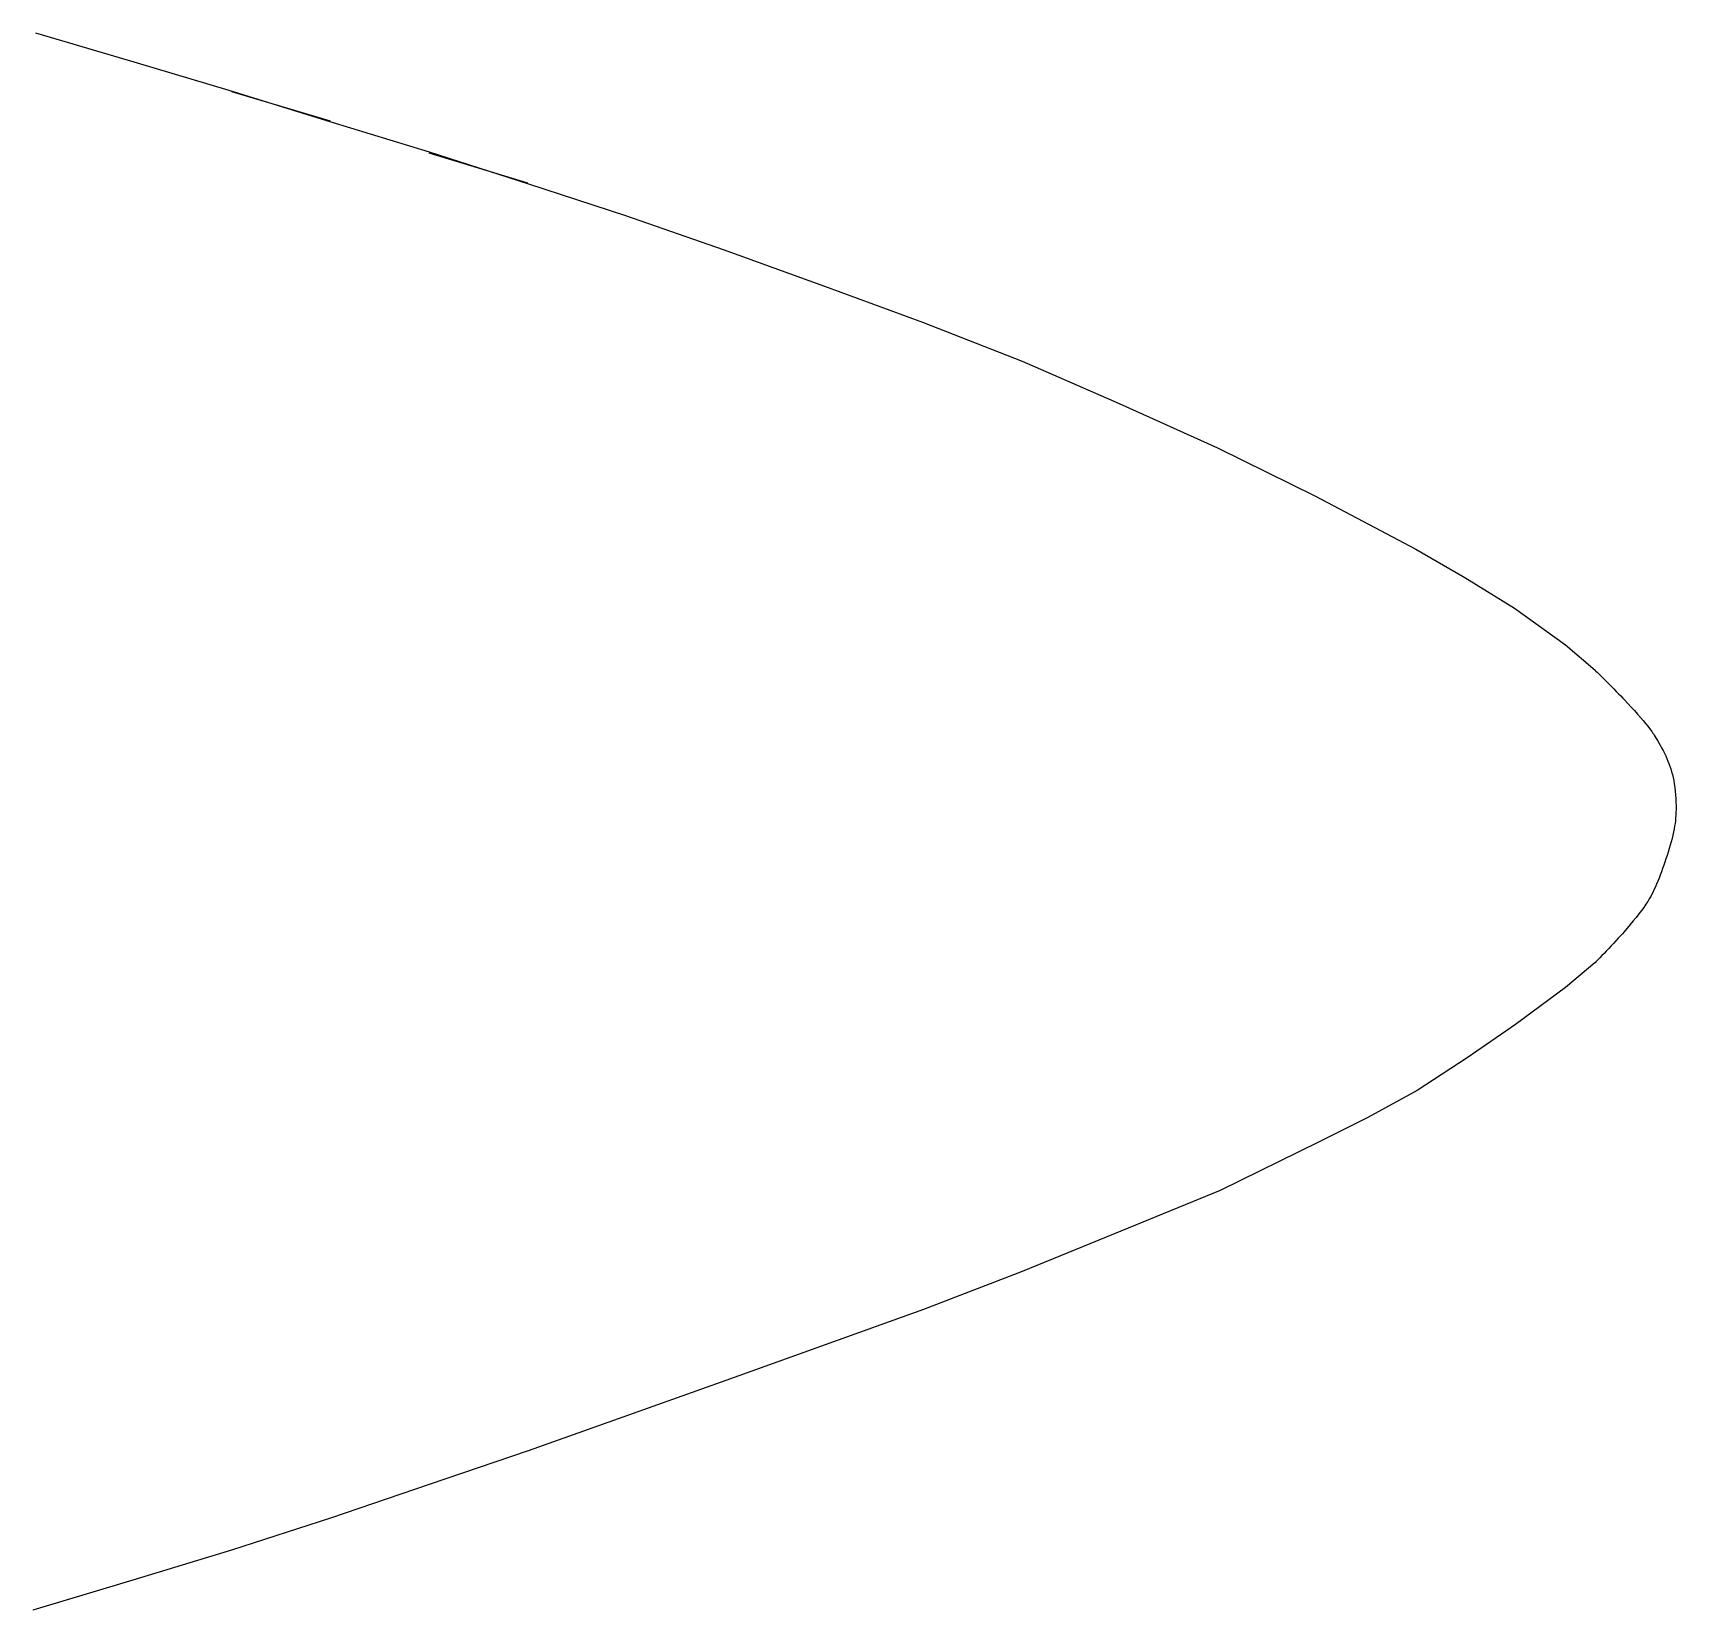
# Model space of a CAD drawing. Extents: x 0 to 166, y 75 to 234.
import ezdxf

# ---------------------------------------------------------------- set-up
doc = ezdxf.new("R2010")
doc.units = 0
doc.layers.add('Ebene_2', color=7, linetype='CONTINUOUS')

msp = doc.modelspace()

# ---------------------------------------------------------------- linework, layer by layer
at = {"layer": 'Ebene_2', "color": 7}
for p, q in [((0.17818, 234.306286), (10.120606, 231.38414)), ((10.120606, 231.38414), (19.742309, 228.497628)), ((19.742309, 228.497628), (30.058913, 225.308212)), ((20.027397, 228.355086), (30.00546, 225.397301)), ((30.058913, 225.308212), (40.036976, 222.279158)), ((39.98352, 222.154432), (49.961583, 219.125378)), ((40.036976, 222.279158), (50.068491, 219.018469)), ((50.068491, 219.018469), (59.886192, 215.829053)), ((59.886192, 215.829053), (69.775166, 212.372367)), ((69.775166, 212.372367), (80.038315, 208.648411)), ((80.038315, 208.648411), (89.945106, 205.013547)), ((89.945106, 205.013547), (100.047893, 201.057957)), ((100.047893, 201.057957), (109.865592, 196.781644)), ((109.865592, 196.781644), (119.825838, 192.309334)), ((119.825838, 192.309334), (129.732631, 187.409394)), ((129.732631, 187.409394), (139.888869, 182.046184)), ((139.888869, 182.046184), (144.860083, 179.177491)), ((144.860083, 179.177491), (149.866931, 176.059348)), ((149.866931, 176.059348), (155.034144, 172.353208)), ((155.034144, 172.353208), (158.027562, 169.787422)), ((158.009745, 140.15614), (155.034144, 137.679443)), ((155.034144, 137.679443), (149.991659, 133.91985)), ((149.991659, 133.91985), (145.073901, 130.552256)), ((145.073901, 130.552256), (140.031414, 127.255932)), ((140.031414, 127.255932), (135.024566, 124.494147)), ((135.024566, 124.494147), (130.053354, 122.01745)), ((130.053354, 122.01745), (120.075291, 117.135324)), ((120.075291, 117.135324), (110.025956, 113.001556)), ((110.025956, 113.001556), (100.030077, 108.921241)), ((100.030077, 108.921241), (90.069831, 105.07256)), ((90.069831, 105.07256), (80.109588, 101.508968)), ((80.109588, 101.508968), (70.042433, 97.874101)), ((70.042433, 97.874101), (60.206915, 94.381779)), ((60.206915, 94.381779), (50.032855, 90.764731)), ((50.032855, 90.764731), (40.019156, 87.343681)), ((40.019156, 87.343681), (30.023277, 83.958268)), ((30.023277, 83.958268), (20.027397, 80.697579)), ((20.027397, 80.697579), (10.013698, 77.668525)), ((10.013698, 77.668525), (-0.08909, 74.63947)), ((-0.08909, 74.63947), (-0.08909, 74.63947))]:
    msp.add_line(p, q, dxfattribs=at)
for points in [[(158.027562, 169.787422), (158.027562, 169.787422), (160.135288, 167.72346), (161.020983, 166.776187)], [(161.020983, 166.776187), (161.906678, 165.828914), (162.836098, 164.783907), (163.355136, 164.121308)], [(163.355136, 164.121308), (163.874171, 163.45871), (163.889622, 163.418025), (164.220316, 162.87758)], [(164.220316, 162.87758), (164.55101, 162.337136), (164.999224, 161.573685), (165.297296, 160.86062)], [(165.297296, 160.86062), (165.595368, 160.147554), (165.82948, 159.477553), (165.995178, 158.615946)], [(165.995178, 158.615946), (166.160876, 157.754341), (166.236071, 156.581781), (166.223829, 155.711227)], [(166.223829, 155.711227), (166.21158, 154.840673), (166.140666, 154.253095), (165.977849, 153.414223)], [(165.977849, 153.414223), (165.815033, 152.575352), (165.496248, 151.584729), (165.208204, 150.704376)], [(165.208204, 150.704376), (164.92016, 149.824026), (164.597252, 148.904154), (164.253799, 148.135293)], [(164.253799, 148.135293), (163.910346, 147.366435), (163.710849, 146.907869), (163.176955, 146.089524)], [(163.176955, 146.089524), (162.643061, 145.271178), (161.825463, 144.303088), (160.967527, 143.309923)], [(160.967527, 143.309923), (160.109594, 142.316754), (158.009745, 140.15614), (158.009745, 140.15614)]]:
    msp.add_open_spline(points, degree=3, dxfattribs=at)

doc.saveas('drawing.dxf')
